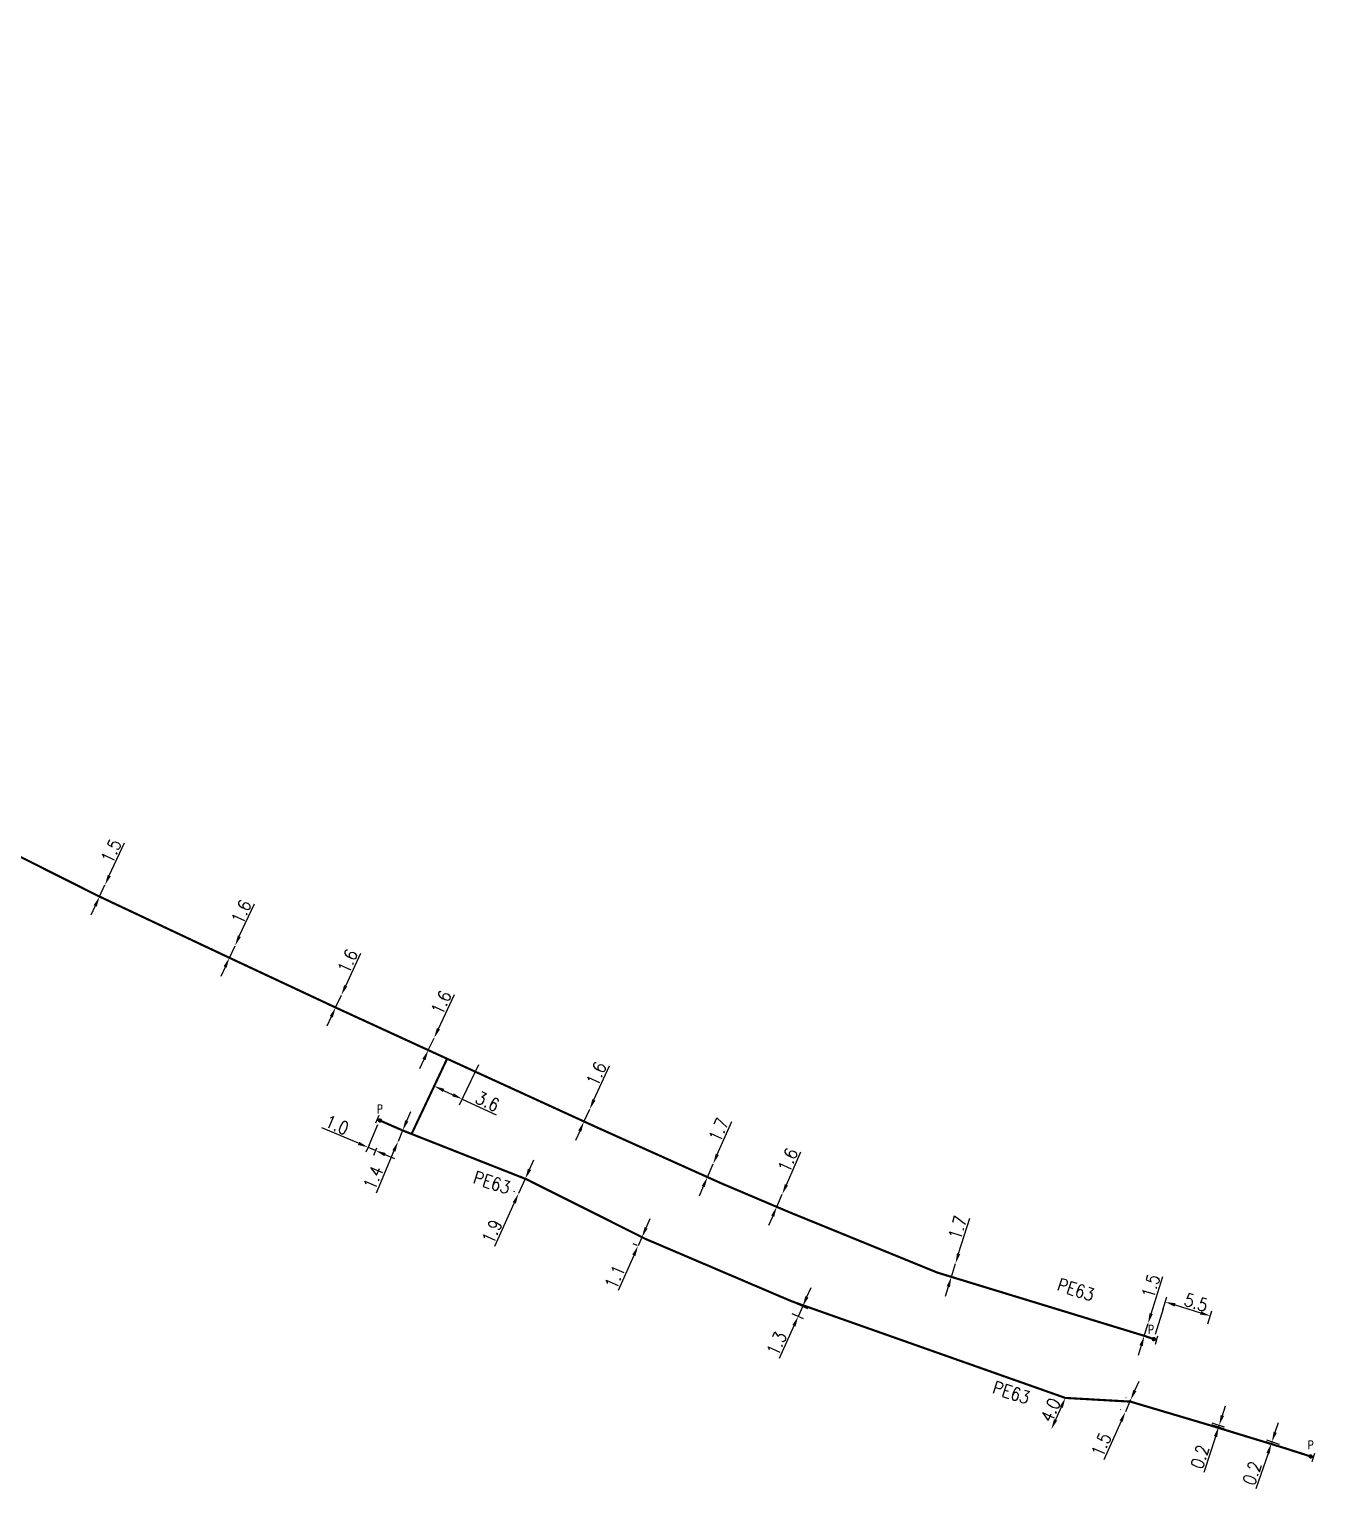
# Model space of a CAD drawing. Header units: millimetres. Extents: x 110000 to 110971, y 128118 to 129006.
# Drawn here: x 110313.9 to 110463.8, y 128830 to 129000.1 of the extents above; entities that cross this region are included whole.
import ezdxf
from ezdxf.enums import TextEntityAlignment as Align

# ---------------------------------------------------------------- set-up
doc = ezdxf.new("R2010")
doc.units = ezdxf.units.MM
doc.linetypes.add('L_100_PE', pattern=[14, 10, -1.5, 1, -1.5])
doc.layers.get('0').update_dxf_attribs({"linetype": 'CONTINUOUS'})
for name, color, linetype in [('L_140', 3, 'CONTINUOUS'), ('L_300', 7, 'CONTINUOUS'), ('L_340', 7, 'CONTINUOUS')]:
    doc.layers.add(name, color=color, linetype=linetype)
doc.styles.add('G_ROMANS', font='ROMANS.SHX', dxfattribs={"width": 0.75})
doc.styles.get("Standard").update_dxf_attribs({"font": 'romans.shx', "width": 0.85})
doc.dimstyles.get("Standard").update_dxf_attribs({"dimtxt": 1.5, "dimasz": 1.2, "dimexe": 0.625, "dimexo": 0.625, "dimgap": 0.25, "dimtad": 1, "dimdec": 1, "dimzin": 0, "dimdsep": 46, "dimtxsty": 'Standard', "dimcen": -0.5, "dimadec": 0, "dimazin": 0, "dimtfac": 1, "dimtdec": 1, "dimtmove": 0, "dimatfit": 3, "dimfxl": 1, "dimtolj": 1, "dimtzin": 0, "dimarcsym": 0})

# ---------------------------------------------------------------- blocks, each defined once
blk = doc.blocks.new('*D255')
at = {"layer": 'L_140', "color": 0, "linetype": 'Continuous', "lineweight": -2, "transparency": 16777216}
for p, q in [((110459.05, 128836.57), (110459.44, 128837.71)), ((110459.49, 128834.94), (110458, 128835.45)), ((110459.55, 128835.13), (110458.07, 128835.64)), ((110458.66, 128835.44), (110458.6, 128835.25)), ((110458.21, 128834.11), (110456.79, 128829.98))]:
    blk.add_line(p, q, dxfattribs=at)
at = {"layer": 'L_140', "color": 0, "linetype": 'Continuous', "transparency": 16777216}
for points in [[(110458.86, 128836.64), (110459.24, 128836.51), (110458.66, 128835.44)], [(110458.02, 128834.18), (110458.4, 128834.05), (110458.6, 128835.25)]]:
    blk.add_solid(points, dxfattribs=at)
at = {"layer": 'L_140', "color": 0, "linetype": 'Continuous', "transparency": 16777216, "insert": (110456.36, 128831.8), "char_height": 1.5, "attachment_point": 5, "rotation": 71.0867}
blk.add_mtext('\\A1;0.2', dxfattribs=at)
blk = doc.blocks.new('*D256')
at = {"layer": 'L_140', "color": 0, "linetype": 'Continuous', "lineweight": -2, "transparency": 16777216}
for p, q in [((110452.89, 128838.52), (110453.26, 128839.66)), ((110451.6, 128837.47), (110453.06, 128837)), ((110451.66, 128837.66), (110453.12, 128837.19)), ((110452.52, 128837.38), (110452.46, 128837.19)), ((110452.09, 128836.05), (110450.75, 128831.89))]:
    blk.add_line(p, q, dxfattribs=at)
at = {"layer": 'L_140', "color": 0, "linetype": 'Continuous', "transparency": 16777216}
for points in [[(110451.9, 128836.11), (110452.28, 128835.99), (110452.46, 128837.19)], [(110452.7, 128838.58), (110453.08, 128838.46), (110452.52, 128837.38)]]:
    blk.add_solid(points, dxfattribs=at)
at = {"layer": 'L_140', "color": 0, "linetype": 'Continuous', "transparency": 16777216, "insert": (110450.28, 128833.71), "char_height": 1.5, "attachment_point": 5, "rotation": 72.0592}
blk.add_mtext('\\A1;0.2', dxfattribs=at)
blk = doc.blocks.new('*D257')
at = {"layer": 'L_140', "color": 0, "linetype": 'Continuous', "lineweight": -2, "transparency": 16777216}
for p, q in [((110442.69, 128841.43), (110443.18, 128842.53)), ((110441.67, 128840.57), (110441.63, 128840.59)), ((110441.06, 128839.2), (110441.02, 128839.22)), ((110442.2, 128840.33), (110441.59, 128838.96)), ((110441.1, 128837.87), (110439.09, 128833.34))]:
    blk.add_line(p, q, dxfattribs=at)
at = {"layer": 'L_140', "color": 0, "linetype": 'Continuous', "transparency": 16777216}
for points in [[(110442.51, 128841.51), (110442.87, 128841.35), (110442.2, 128840.33)], [(110440.92, 128837.95), (110441.28, 128837.79), (110441.59, 128838.96)]]:
    blk.add_solid(points, dxfattribs=at)
at = {"layer": 'L_140', "color": 0, "linetype": 'Continuous', "transparency": 16777216, "insert": (110438.78, 128835.12), "char_height": 1.5, "attachment_point": 5, "rotation": 65.9758}
blk.add_mtext('\\A1;1.5', dxfattribs=at)
blk = doc.blocks.new('*D258')
at = {"layer": 'L_140', "color": 0, "linetype": 'Continuous', "lineweight": -2, "transparency": 16777216}
blk.add_line((110434.11, 128839.48), (110433.46, 128838.02), dxfattribs=at)
at = {"layer": 'L_140', "color": 0, "linetype": 'Continuous', "transparency": 16777216}
for points in [[(110433.93, 128839.56), (110434.3, 128839.4), (110434.6, 128840.57)], [(110433.28, 128838.1), (110433.65, 128837.94), (110432.97, 128836.92)]]:
    blk.add_solid(points, dxfattribs=at)
at = {"layer": 'L_140', "color": 0, "linetype": 'Continuous', "transparency": 16777216, "insert": (110432.87, 128839.15), "char_height": 1.5, "attachment_point": 5, "rotation": 65.9758}
blk.add_mtext('\\A1;4.0', dxfattribs=at)
blk = doc.blocks.new('*D259')
at = {"layer": 'L_140', "color": 0, "linetype": 'Continuous', "lineweight": -2, "transparency": 16777216}
for p, q in [((110404.49, 128852.36), (110404.97, 128853.45)), ((110403.27, 128851.58), (110404.57, 128851.01)), ((110404, 128851.26), (110403.47, 128850.07)), ((110402.74, 128850.4), (110404.04, 128849.82)), ((110402.98, 128848.98), (110401.27, 128845.15))]:
    blk.add_line(p, q, dxfattribs=at)
at = {"layer": 'L_140', "color": 0, "linetype": 'Continuous', "transparency": 16777216}
for points in [[(110404.3, 128852.44), (110404.67, 128852.27), (110404, 128851.26)], [(110402.8, 128849.06), (110403.16, 128848.89), (110403.47, 128850.07)]]:
    blk.add_solid(points, dxfattribs=at)
at = {"layer": 'L_140', "color": 0, "linetype": 'Continuous', "transparency": 16777216, "insert": (110400.97, 128846.92), "char_height": 1.5, "attachment_point": 5, "rotation": 65.9758}
blk.add_mtext('\\A1;1.3', dxfattribs=at)
blk = doc.blocks.new('*D260')
at = {"layer": 'L_140', "color": 0, "linetype": 'Continuous', "lineweight": -2, "transparency": 16777216}
for p, q in [((110385.75, 128860.39), (110386.24, 128861.48)), ((110385.14, 128859.34), (110384.69, 128859.55)), ((110385.26, 128859.29), (110384.81, 128858.29)), ((110384.7, 128858.34), (110384.24, 128858.54)), ((110384.32, 128857.19), (110382.49, 128853.08))]:
    blk.add_line(p, q, dxfattribs=at)
at = {"layer": 'L_140', "color": 0, "linetype": 'Continuous', "transparency": 16777216}
for points in [[(110385.57, 128860.47), (110385.93, 128860.31), (110385.26, 128859.29)], [(110384.14, 128857.27), (110384.51, 128857.11), (110384.81, 128858.29)]]:
    blk.add_solid(points, dxfattribs=at)
at = {"layer": 'L_140', "color": 0, "linetype": 'Continuous', "transparency": 16777216, "insert": (110382.11, 128854.68), "char_height": 1.5, "attachment_point": 5, "rotation": 65.9758}
blk.add_mtext('\\A1;1.1', dxfattribs=at)
blk = doc.blocks.new('*D261')
at = {"layer": 'L_140', "color": 0, "linetype": 'Continuous', "lineweight": -2, "transparency": 16777216}
for p, q in [((110372.18, 128867.21), (110372.67, 128868.31)), ((110371.68, 128866.12), (110370.89, 128864.39)), ((110371.25, 128866.32), (110371.11, 128866.38)), ((110370.46, 128864.59), (110370.33, 128864.65)), ((110370.4, 128863.3), (110368.09, 128858.22))]:
    blk.add_line(p, q, dxfattribs=at)
at = {"layer": 'L_140', "color": 0, "linetype": 'Continuous', "transparency": 16777216}
for points in [[(110371.99, 128867.3), (110372.36, 128867.13), (110371.68, 128866.12)], [(110370.22, 128863.38), (110370.58, 128863.22), (110370.89, 128864.39)]]:
    blk.add_solid(points, dxfattribs=at)
at = {"layer": 'L_140', "color": 0, "linetype": 'Continuous', "transparency": 16777216, "insert": (110367.79, 128859.97), "char_height": 1.5, "attachment_point": 5, "rotation": 65.5752}
blk.add_mtext('\\A1;1.9', dxfattribs=at)
blk = doc.blocks.new('*D262')
at = {"layer": 'L_140', "color": 0, "linetype": 'Continuous', "lineweight": -2, "transparency": 16777216}
for p, q in [((110357.86, 128872.86), (110358.33, 128873.96)), ((110357.39, 128871.75), (110356.85, 128870.46)), ((110356.38, 128869.36), (110354.29, 128864.45))]:
    blk.add_line(p, q, dxfattribs=at)
at = {"layer": 'L_140', "color": 0, "linetype": 'Continuous', "transparency": 16777216}
for points in [[(110357.68, 128872.93), (110358.05, 128872.78), (110357.39, 128871.75)], [(110356.19, 128869.44), (110356.56, 128869.28), (110356.85, 128870.46)]]:
    blk.add_solid(points, dxfattribs=at)
at = {"layer": 'L_140', "color": 0, "linetype": 'Continuous', "transparency": 16777216, "insert": (110353.96, 128866.25), "char_height": 1.5, "attachment_point": 5, "rotation": 66.9587}
blk.add_mtext('\\A1;1.4', dxfattribs=at)
blk = doc.blocks.new('*D263')
at = {"layer": 'L_140', "color": 0, "linetype": 'Continuous', "lineweight": -2, "transparency": 16777216}
for p, q in [((110361.56, 128883.6), (110363.44, 128887.59)), ((110360.38, 128881.11), (110361.05, 128882.52)), ((110359.87, 128880.03), (110359.36, 128878.94))]:
    blk.add_line(p, q, dxfattribs=at)
at = {"layer": 'L_140', "color": 0, "linetype": 'Continuous', "transparency": 16777216}
for points in [[(110361.38, 128883.69), (110361.74, 128883.52), (110361.05, 128882.52)], [(110359.69, 128880.11), (110360.05, 128879.94), (110360.38, 128881.11)]]:
    blk.add_solid(points, dxfattribs=at)
at = {"layer": 'L_140', "color": 0, "linetype": 'Continuous', "transparency": 16777216, "insert": (110361.89, 128886.66), "char_height": 1.5, "attachment_point": 5, "rotation": 64.7591}
blk.add_mtext('\\A1;1.6', dxfattribs=at)
blk = doc.blocks.new('*D264')
at = {"layer": 'L_140', "color": 0, "linetype": 'Continuous', "lineweight": -2, "transparency": 16777216}
for p, q in [((110350.76, 128888.62), (110352.52, 128892.42)), ((110349.58, 128886.08), (110350.25, 128887.53)), ((110349.07, 128884.99), (110348.57, 128883.9))]:
    blk.add_line(p, q, dxfattribs=at)
at = {"layer": 'L_140', "color": 0, "linetype": 'Continuous', "transparency": 16777216}
for points in [[(110350.57, 128888.7), (110350.94, 128888.54), (110350.25, 128887.53)], [(110348.89, 128885.08), (110349.25, 128884.91), (110349.58, 128886.08)]]:
    blk.add_solid(points, dxfattribs=at)
at = {"layer": 'L_140', "color": 0, "linetype": 'Continuous', "transparency": 16777216, "insert": (110350.98, 128891.48), "char_height": 1.5, "attachment_point": 5, "rotation": 65.0906}
blk.add_mtext('\\A1;1.6', dxfattribs=at)
blk = doc.blocks.new('*D265')
at = {"layer": 'L_140', "color": 0, "linetype": 'Continuous', "lineweight": -2, "transparency": 16777216}
for p, q in [((110338.36, 128894.38), (110340.13, 128898.18)), ((110337.2, 128891.88), (110337.86, 128893.29)), ((110336.7, 128890.8), (110336.19, 128889.71))]:
    blk.add_line(p, q, dxfattribs=at)
at = {"layer": 'L_140', "color": 0, "linetype": 'Continuous', "transparency": 16777216}
for points in [[(110338.18, 128894.46), (110338.54, 128894.29), (110337.86, 128893.29)], [(110336.52, 128890.88), (110336.88, 128890.71), (110337.2, 128891.88)]]:
    blk.add_solid(points, dxfattribs=at)
at = {"layer": 'L_140', "color": 0, "linetype": 'Continuous', "transparency": 16777216, "insert": (110338.59, 128897.24), "char_height": 1.5, "attachment_point": 5, "rotation": 65.0963}
blk.add_mtext('\\A1;1.6', dxfattribs=at)
blk = doc.blocks.new('*D266')
at = {"layer": 'L_140', "color": 0, "linetype": 'Continuous', "lineweight": -2, "transparency": 16777216}
for p, q in [((110323.21, 128901.46), (110324.98, 128905.26)), ((110322.08, 128899.01), (110322.71, 128900.37)), ((110321.57, 128897.92), (110321.07, 128896.83))]:
    blk.add_line(p, q, dxfattribs=at)
at = {"layer": 'L_140', "color": 0, "linetype": 'Continuous', "transparency": 16777216}
for points in [[(110323.03, 128901.54), (110323.39, 128901.37), (110322.71, 128900.37)], [(110321.39, 128898.01), (110321.75, 128897.84), (110322.08, 128899.01)]]:
    blk.add_solid(points, dxfattribs=at)
at = {"layer": 'L_140', "color": 0, "linetype": 'Continuous', "transparency": 16777216, "insert": (110323.44, 128904.32), "char_height": 1.5, "attachment_point": 5, "rotation": 65.0963}
blk.add_mtext('\\A1;1.5', dxfattribs=at)
blk = doc.blocks.new('*D271')
at = {"layer": 'L_140', "color": 0, "linetype": 'Continuous', "lineweight": -2, "transparency": 16777216}
for p, q in [((110379.67, 128875.31), (110381.48, 128879.3)), ((110378.51, 128872.77), (110379.18, 128874.22)), ((110378.02, 128871.67), (110377.52, 128870.58))]:
    blk.add_line(p, q, dxfattribs=at)
at = {"layer": 'L_140', "color": 0, "linetype": 'Continuous', "transparency": 16777216}
for points in [[(110379.49, 128875.4), (110379.85, 128875.23), (110379.18, 128874.22)], [(110377.84, 128871.76), (110378.2, 128871.59), (110378.51, 128872.77)]]:
    blk.add_solid(points, dxfattribs=at)
at = {"layer": 'L_140', "color": 0, "linetype": 'Continuous', "transparency": 16777216, "insert": (110379.96, 128878.36), "char_height": 1.5, "attachment_point": 5, "rotation": 65.5753}
blk.add_mtext('\\A1;1.6', dxfattribs=at)
blk = doc.blocks.new('*D272')
at = {"layer": 'L_140', "color": 0, "linetype": 'Continuous', "lineweight": -2, "transparency": 16777216}
for p, q in [((110394.05, 128868.96), (110395.73, 128872.8)), ((110392.89, 128866.3), (110393.57, 128867.86)), ((110392.41, 128865.2), (110391.93, 128864.1))]:
    blk.add_line(p, q, dxfattribs=at)
at = {"layer": 'L_140', "color": 0, "linetype": 'Continuous', "transparency": 16777216}
for points in [[(110393.87, 128869.04), (110394.23, 128868.88), (110393.57, 128867.86)], [(110392.23, 128865.28), (110392.59, 128865.12), (110392.89, 128866.3)]]:
    blk.add_solid(points, dxfattribs=at)
at = {"layer": 'L_140', "color": 0, "linetype": 'Continuous', "transparency": 16777216, "insert": (110394.21, 128871.83), "char_height": 1.5, "attachment_point": 5, "rotation": 66.3808}
blk.add_mtext('\\A1;1.7', dxfattribs=at)
blk = doc.blocks.new('*D273')
at = {"layer": 'L_140', "color": 0, "linetype": 'Continuous', "lineweight": -2, "transparency": 16777216}
for p, q in [((110402.1, 128865.42), (110403.78, 128869.26)), ((110400.98, 128862.86), (110401.62, 128864.33)), ((110400.5, 128861.76), (110400.02, 128860.66))]:
    blk.add_line(p, q, dxfattribs=at)
at = {"layer": 'L_140', "color": 0, "linetype": 'Continuous', "transparency": 16777216}
for points in [[(110401.92, 128865.5), (110402.29, 128865.34), (110401.62, 128864.33)], [(110400.32, 128861.84), (110400.68, 128861.68), (110400.98, 128862.86)]]:
    blk.add_solid(points, dxfattribs=at)
at = {"layer": 'L_140', "color": 0, "linetype": 'Continuous', "transparency": 16777216, "insert": (110402.27, 128868.29), "char_height": 1.5, "attachment_point": 5, "rotation": 66.3814}
blk.add_mtext('\\A1;1.6', dxfattribs=at)
blk = doc.blocks.new('*D274')
at = {"layer": 'L_140', "color": 0, "linetype": 'Continuous', "lineweight": -2, "transparency": 16777216}
for p, q in [((110422.16, 128857.39), (110423.46, 128861.54)), ((110421.32, 128854.67), (110421.81, 128856.25)), ((110420.96, 128853.53), (110420.6, 128852.38))]:
    blk.add_line(p, q, dxfattribs=at)
at = {"layer": 'L_140', "color": 0, "linetype": 'Continuous', "transparency": 16777216}
for points in [[(110421.97, 128857.45), (110422.36, 128857.33), (110421.81, 128856.25)], [(110420.77, 128853.59), (110421.15, 128853.47), (110421.32, 128854.67)]]:
    blk.add_solid(points, dxfattribs=at)
at = {"layer": 'L_140', "color": 0, "linetype": 'Continuous', "transparency": 16777216, "insert": (110422.06, 128860.42), "char_height": 1.5, "attachment_point": 5, "rotation": 72.6665}
blk.add_mtext('\\A1;1.7', dxfattribs=at)
blk = doc.blocks.new('*D275')
at = {"layer": 'L_140', "color": 0, "linetype": 'Continuous', "lineweight": -2, "transparency": 16777216}
for p, q in [((110444.59, 128850.39), (110445.95, 128854.74)), ((110443.79, 128847.81), (110444.24, 128849.25)), ((110443.43, 128846.67), (110443.07, 128845.52))]:
    blk.add_line(p, q, dxfattribs=at)
at = {"layer": 'L_140', "color": 0, "linetype": 'Continuous', "transparency": 16777216}
for points in [[(110444.4, 128850.45), (110444.78, 128850.33), (110444.24, 128849.25)], [(110443.24, 128846.73), (110443.62, 128846.61), (110443.79, 128847.81)]]:
    blk.add_solid(points, dxfattribs=at)
at = {"layer": 'L_140', "color": 0, "linetype": 'Continuous', "transparency": 16777216, "insert": (110444.55, 128853.61), "char_height": 1.5, "attachment_point": 5, "rotation": 72.6668}
blk.add_mtext('\\A1;1.5', dxfattribs=at)
blk = doc.blocks.new('*D276')
at = {"layer": 'L_300', "color": 0, "linetype": 'Continuous', "lineweight": -2, "transparency": 16777216}
for p, q in [((110445.95, 128850.84), (110446.43, 128852.36)), ((110447.39, 128851.41), (110450.35, 128850.48)), ((110451.2, 128849.2), (110451.68, 128850.72))]:
    blk.add_line(p, q, dxfattribs=at)
at = {"layer": 'L_300', "color": 0, "linetype": 'Continuous', "transparency": 16777216}
for points in [[(110447.45, 128851.6), (110447.33, 128851.22), (110446.24, 128851.76)], [(110450.41, 128850.67), (110450.29, 128850.29), (110451.49, 128850.13)]]:
    blk.add_solid(points, dxfattribs=at)
at = {"layer": 'L_300', "color": 0, "linetype": 'Continuous', "transparency": 16777216, "insert": (110449.83, 128851.69), "char_height": 1.5, "attachment_point": 5, "rotation": 342.6665}
blk.add_mtext('\\A1;5.5', dxfattribs=at)
blk = doc.blocks.new('*D277')
at = {"layer": 'L_300', "color": 0, "linetype": 'Continuous', "lineweight": -2, "transparency": 16777216}
for p, q in [((110352.25, 128870.25), (110347.97, 128872.07)), ((110353.47, 128870.05), (110353.11, 128869.2)), ((110354.23, 128869.41), (110353.36, 128869.78)), ((110354.34, 128869.68), (110353.98, 128868.83)), ((110355.33, 128868.94), (110356.44, 128868.47))]:
    blk.add_line(p, q, dxfattribs=at)
at = {"layer": 'L_300', "color": 0, "linetype": 'Continuous', "transparency": 16777216}
for points in [[(110352.33, 128870.43), (110352.17, 128870.06), (110353.36, 128869.78)], [(110355.41, 128869.12), (110355.26, 128868.75), (110354.23, 128869.41)]]:
    blk.add_solid(points, dxfattribs=at)
at = {"layer": 'L_300', "color": 0, "linetype": 'Continuous', "transparency": 16777216, "insert": (110349.74, 128872.4), "char_height": 1.5, "attachment_point": 5, "rotation": 336.9587}
blk.add_mtext('\\A1;1.0', dxfattribs=at)
blk = doc.blocks.new('*D278')
at = {"layer": 'L_140', "color": 0, "linetype": 'Continuous', "lineweight": -2, "transparency": 16777216}
for p, q in [((110362.15, 128876.42), (110363.24, 128875.91)), ((110364.33, 128875.41), (110368.29, 128873.57))]:
    blk.add_line(p, q, dxfattribs=at)
at = {"layer": 'L_140', "color": 0, "linetype": 'Continuous', "transparency": 16777216}
for points in [[(110362.24, 128876.6), (110362.07, 128876.24), (110361.06, 128876.92)], [(110363.33, 128876.09), (110363.16, 128875.73), (110364.33, 128875.41)]]:
    blk.add_solid(points, dxfattribs=at)
at = {"layer": 'L_140', "color": 0, "linetype": 'Continuous', "transparency": 16777216, "insert": (110367.28, 128875.14), "char_height": 1.5, "attachment_point": 5, "rotation": 335.0963}
blk.add_mtext('\\A1;3.6', dxfattribs=at)
blk = doc.blocks.new('L_340_07')
at = {"color": 0, "linetype": 'Continuous', "const_width": 0.25, "flags": 128}
blk.add_lwpolyline([(0, 0), (0.35, 0)], dxfattribs=at)
at = {"color": 0, "linetype": 'Continuous', "flags": 128}
blk.add_lwpolyline([(0.35, -0.5), (0.35, 0.5)], dxfattribs=at)
at = {"color": 0, "linetype": 'Continuous', "width": 0.75, "flags": 3}
for tag, p in [('DEF_LEG', (0.72, -3.47)), ('DEF_COUP', (0.72, -5.97)), ('DEF_TYPE', (0.72, -8.47))]:
    blk.add_attdef(tag, text='', height=1.2, dxfattribs=at).set_placement(p, align=Align.MIDDLE)
blk = doc.blocks.new('L_300_12')
at = {"color": 0, "linetype": 'Continuous', "const_width": 0.248, "flags": 128}
blk.add_lwpolyline([(-0.13, 0, 1), (0.13, 0, 1)], format="xyb", close=True, dxfattribs=at)
at = {"linetype": 'Continuous', "style": 'G_ROMANS', "width": 0.75}
blk.add_attdef('P', text='', height=1, dxfattribs=at).set_placement((0, 1.33), align=Align.MIDDLE_CENTER)
at = {"color": 0, "linetype": 'Continuous', "width": 0.75, "flags": 3}
for tag, p in [('DEF_LEG', (0, -5)), ('DEF_COUP', (0, -7.5)), ('DEF_TYPE', (0, -10))]:
    blk.add_attdef(tag, text='', height=1.2, dxfattribs=at).set_placement(p, align=Align.MIDDLE)

msp = doc.modelspace()

# ---------------------------------------------------------------- linework, layer by layer
at = {"layer": 'L_140', "linetype": 'L_100_PE'}
msp.add_line((110366.21, 128879.39), (110363.99, 128874.69), dxfattribs=at)
at = {"layer": 'L_140', "linetype": 'L_100_PE', "flags": 128}
for points in [[(110185.92, 129000, 0.25, 0.25, 0), (110189.82, 128997.4, 0.25, 0.25, 0), (110206.94, 128984.9, 0.25, 0.25, 0), (110208.58, 128983.88, 0.25, 0.25, 0), (110213.49, 128980.63, 0.25, 0.25, 0), (110215.15, 128979.53, 0.25, 0.25, 0), (110217.88, 128977.72, 0.25, 0.25, 0), (110220.93, 128975.75, 0.25, 0.25, 0), (110222.11, 128974.99, 0.25, 0.25, 0), (110223.76, 128973.85, 0.25, 0.25, 0), (110225.92, 128972.37, 0.25, 0.25, 0), (110229.73, 128969.75, 0.25, 0.25, 0), (110233.41, 128967.21, 0.25, 0.25, 0), (110240.4, 128963, 0.25, 0.25, 0), (110250.64, 128955.79, 0.25, 0.25, 0), (110252.98, 128954.77, 0.25, 0.25, 0), (110261.4, 128947.94, 0.25, 0.25, 0), (110266.39, 128943.92, 0.25, 0.25, 0), (110272.55, 128938.95, 0.25, 0.25, 0), (110275.77, 128935.45, 0.25, 0.25, 0), (110282.14, 128928.65, 0.25, 0.25, 0), (110286.32, 128924.46, 0.25, 0.25, 0), (110286.32, 128924.46, 0.25, 0.25, 0), (110291.68, 128918.08, 0.25, 0.25, 0), (110299.54, 128909.69, 0.25, 0.25, 0), (110306.26, 128906.95, 0.25, 0.25, 0), (110322.08, 128899.01, 0.25, 0.25, 0), (110337.2, 128891.88, 0.25, 0.25, 0), (110349.58, 128886.08, 0.25, 0.25, 0), (110360.38, 128881.11, 0.25, 0.25, 0), (110380.08, 128872.08, 0.25, 0.25, 0), (110394.46, 128865.61, 0.25, 0.25, 0), (110402.37, 128862.25, 0.25, 0.25, 0), (110419.69, 128855.18, 0.25, 0.25, 0), (110443.79, 128847.81, 0.25, 0.25, 0), (110444.9, 128847.43, 0, 0, 0)], [(110463.18, 128833.75, 0.25, 0.25, 0), (110460.08, 128834.74, 0.25, 0.25, 0), (110450.99, 128837.52, 0.25, 0.25, 0), (110442.17, 128840.14, 0.25, 0.25, 0), (110434.6, 128840.57, 0.25, 0.25, 0), (110402.7, 128851.84, 0.25, 0.25, 0), (110385.72, 128859.09, 0.25, 0.25, 0), (110371.81, 128866.06, 0.25, 0.25, 0), (110357.39, 128871.75, 0.25, 0.25, 0), (110354.74, 128872.91, 0, 0, 0)]]:
    msp.add_lwpolyline(points, format="xyseb", dxfattribs=at)
at = {"layer": 'L_140', "linetype": 'L_100_PE', "const_width": 0.25, "flags": 128}
msp.add_lwpolyline([(110362.57, 128880.11), (110358.43, 128871.34)], dxfattribs=at)
at = {"layer": 'L_300', "linetype": 'Continuous'}
for p, q in [((110353.47, 128870.05), (110354.51, 128872.43)), ((110445.99, 128850.96), (110445.05, 128847.95))]:
    msp.add_line(p, q, dxfattribs=at)

# ---------------------------------------------------------------- block references
at = {"layer": 'L_300'}
for p in [(110354.74, 128872.91), (110463.18, 128833.75)]:
    msp.add_blockref('L_300_12', p, dxfattribs=at).add_auto_attribs({'P': 'P'})
ref = msp.add_blockref('L_300_12', (110444.9, 128847.43), dxfattribs=at)
ref.add_attrib('P', 'P', dxfattribs={"layer": '0', "linetype": 'Continuous', "height": 1, "style": 'G_ROMANS', "width": 0.75}).set_placement((110444.58, 128848.55), align=Align.MIDDLE_CENTER)
at = {"layer": 'L_340'}
for p, rotation in [((110354.74, 128872.91), 157.1166044630314), ((110444.9, 128847.43), 342.9737390581296), ((110463.18, 128833.75), 342.9737390581296)]:
    msp.add_blockref('L_340_07', p, dxfattribs=dict(at, rotation=rotation))

# ---------------------------------------------------------------- texts
at = {"layer": 'L_140', "linetype": 'Continuous', "width": 0.85}
for p in [(110367.78, 128865.68), (110435.82, 128853.19), (110428.3, 128841.2)]:
    msp.add_text('PE63', height=1.5, rotation=342.0746, dxfattribs=at).set_placement(p, align=Align.MIDDLE)

# ---------------------------------------------------------------- dimensions: what is measured, and where the dimension line sits
at = {"layer": 'L_140', "linetype": 'Continuous'}
for base, p1, p2, angle, picture, middle in [((110322.71, 128900.37), (110322.08, 128899.01), (110322.71, 128900.37), 65.0963, '*D266', (110324.35, 128903.9)), ((110337.86, 128893.29), (110337.2, 128891.88), (110337.86, 128893.29), 65.0963, '*D265', (110339.5, 128896.82)), ((110350.25, 128887.53), (110349.58, 128886.08), (110350.25, 128887.53), 65.0906, '*D264', (110351.89, 128891.06)), ((110361.05, 128882.52), (110360.38, 128881.11), (110361.05, 128882.52), 64.7591, '*D263', (110362.8, 128886.23)), ((110379.18, 128874.22), (110378.51, 128872.77), (110379.18, 128874.22), 65.5753, '*D271', (110380.87, 128877.94)), ((110364.33, 128875.41), (110361.06, 128876.92), (110364.33, 128875.41), 335.0963, '*D278', (110366.86, 128874.23)), ((110356.85, 128870.46), (110357.39, 128871.75), (110356.85, 128870.46), 246.9587, '*D262', (110354.88, 128865.86)), ((110393.57, 128867.86), (110392.89, 128866.3), (110393.57, 128867.86), 66.3808, '*D272', (110395.13, 128871.43)), ((110401.62, 128864.33), (110400.98, 128862.86), (110401.62, 128864.33), 66.3814, '*D273', (110403.18, 128867.89)), ((110370.89, 128864.39), (110371.81, 128866.06), (110371.03, 128864.33), 245.5752, '*D261', (110368.7, 128859.55)), ((110384.81, 128858.29), (110385.72, 128859.09), (110385.27, 128858.08), 245.9758, '*D260', (110383.02, 128854.28)), ((110421.8072, 128856.2482), (110421.3156, 128854.6732), (110421.8072, 128856.2482), 72.6665, '*D274', (110423.0147, 128860.1172)), ((110444.24, 128849.25), (110443.79, 128847.81), (110444.24, 128849.25), 72.6668, '*D275', (110445.51, 128853.31)), ((110403.47, 128850.07), (110402.7, 128851.84), (110402.17, 128850.65), 245.9758, '*D259', (110401.88, 128846.52)), ((110441.59, 128838.96), (110442.24, 128840.32), (110441.63, 128838.95), 245.9758, '*D257', (110439.69, 128834.71)), ((110452.52, 128837.38), (110451.01, 128837.66), (110451.07, 128837.85), 72.0592, '*D256', (110451.24, 128833.4)), ((110458.66, 128835.44), (110460.08, 128834.74), (110460.14, 128834.93), 71.0867, '*D255', (110457.3, 128831.48))]:
    dim = msp.add_linear_dim(base=base, p1=p1, p2=p2, angle=angle, dimstyle='Standard', override={"dimdec": 1}, dxfattribs=at)
    dim.commit()
    dim.dimension.update_dxf_attribs({"geometry": picture, "text_midpoint": middle, "dimtype": 161})
dim = msp.add_aligned_dim(p1=(110434.6, 128840.57), p2=(110432.97, 128836.92), distance=0, dimstyle='Standard', override={"dimdec": 1}, dxfattribs=at)
dim.commit()
dim.dimension.update_dxf_attribs({"geometry": '*D258', "text_midpoint": (110432.87, 128839.15)})
at = {"layer": 'L_300', "linetype": 'Continuous'}
for base, p1, p2, angle, picture, middle in [((110354.23, 128869.41), (110353.71, 128870.62), (110354.59, 128870.25), 336.9587, '*D277', (110349.35, 128871.48)), ((110451.49, 128850.13), (110445.77, 128850.24), (110451.02, 128848.6), 342.6665, '*D276', (110449.53, 128850.74))]:
    dim = msp.add_linear_dim(base=base, p1=p1, p2=p2, angle=angle, dimstyle='Standard', override={"dimdec": 1}, dxfattribs=at)
    dim.commit()
    dim.dimension.update_dxf_attribs({"geometry": picture, "text_midpoint": middle, "dimtype": 161})

doc.saveas('drawing.dxf')
